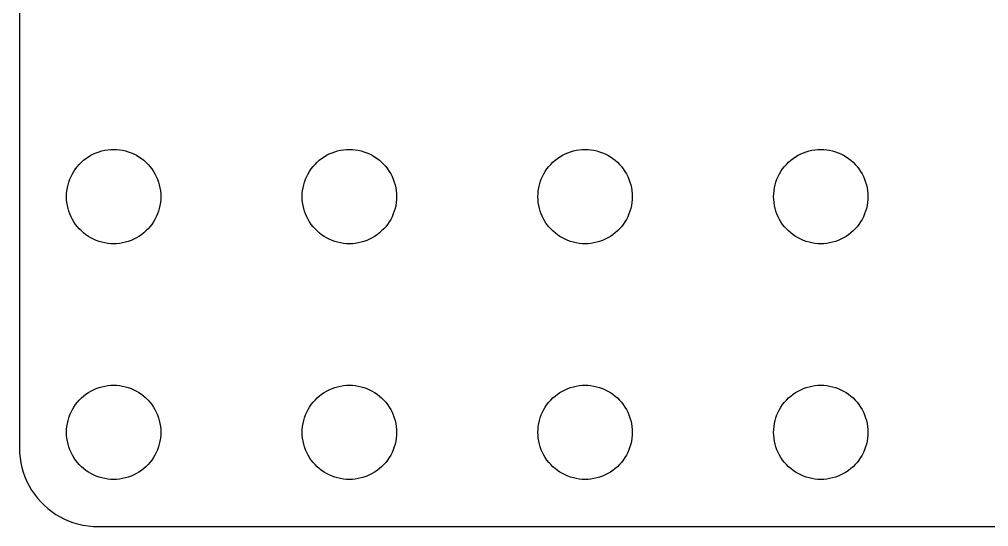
# Model space of a CAD drawing. Header units: metres. Extents: x -66 to 66, y -36 to 36.
# Drawn here: x -66 to -4.3, y -36 to -3.7 of the extents above; entities that cross this region are included whole.
import ezdxf

# ---------------------------------------------------------------- set-up
doc = ezdxf.new("R2010")
doc.units = ezdxf.units.M

msp = doc.modelspace()

# ---------------------------------------------------------------- linework, layer by layer
for p, q in [((-66, 31), (-66, -31)), ((-61.4453, -12.3711), (-61.2773, -12.2855)), ((-61.2773, -12.2855), (-61.1044, -12.2107)), ((-61.1044, -12.2107), (-60.927, -12.1468)), ((-60.927, -12.1468), (-60.7461, -12.0942)), ((-60.7461, -12.0942), (-60.5621, -12.0531)), ((-60.5621, -12.0531), (-60.376, -12.0237)), ((-60.376, -12.0237), (-60.1884, -12.0059)), ((-60.1884, -12.0059), (-60, -12)), ((-60, -12), (-59.8116, -12.0059)), ((-59.8116, -12.0059), (-59.624, -12.0237)), ((-59.624, -12.0237), (-59.4379, -12.0531)), ((-59.4379, -12.0531), (-59.2539, -12.0942)), ((-59.2539, -12.0942), (-59.0729, -12.1468)), ((-59.0729, -12.1468), (-58.8956, -12.2107)), ((-58.8956, -12.2107), (-58.7227, -12.2855)), ((-58.7227, -12.2855), (-58.5547, -12.3711)), ((-46.4453, -12.3711), (-46.2773, -12.2855)), ((-46.2773, -12.2855), (-46.1044, -12.2107)), ((-46.1044, -12.2107), (-45.927, -12.1468)), ((-45.927, -12.1468), (-45.7461, -12.0942)), ((-45.7461, -12.0942), (-45.5621, -12.0531)), ((-45.5621, -12.0531), (-45.376, -12.0237)), ((-45.376, -12.0237), (-45.1884, -12.0059)), ((-45.1884, -12.0059), (-45, -12)), ((-45, -12), (-44.8116, -12.0059)), ((-44.8116, -12.0059), (-44.624, -12.0237)), ((-44.624, -12.0237), (-44.4379, -12.0531)), ((-44.4379, -12.0531), (-44.2539, -12.0942)), ((-44.2539, -12.0942), (-44.0729, -12.1468)), ((-44.0729, -12.1468), (-43.8956, -12.2107)), ((-43.8956, -12.2107), (-43.7227, -12.2855)), ((-43.7227, -12.2855), (-43.5547, -12.3711)), ((-31.4453, -12.3711), (-31.2773, -12.2855)), ((-31.2773, -12.2855), (-31.1044, -12.2107)), ((-31.1044, -12.2107), (-30.927, -12.1468)), ((-30.927, -12.1468), (-30.7461, -12.0942)), ((-30.7461, -12.0942), (-30.5621, -12.0531)), ((-30.5621, -12.0531), (-30.376, -12.0237)), ((-30.376, -12.0237), (-30.1884, -12.0059)), ((-30.1884, -12.0059), (-30, -12)), ((-30, -12), (-29.8116, -12.0059)), ((-29.8116, -12.0059), (-29.624, -12.0237)), ((-29.624, -12.0237), (-29.4379, -12.0531)), ((-29.4379, -12.0531), (-29.2539, -12.0942)), ((-29.2539, -12.0942), (-29.0729, -12.1468)), ((-29.0729, -12.1468), (-28.8956, -12.2107)), ((-28.8956, -12.2107), (-28.7227, -12.2855)), ((-28.7227, -12.2855), (-28.5547, -12.3711)), ((-16.4453, -12.3711), (-16.2773, -12.2855)), ((-16.2773, -12.2855), (-16.1044, -12.2107)), ((-16.1044, -12.2107), (-15.927, -12.1468)), ((-15.927, -12.1468), (-15.7461, -12.0942)), ((-15.7461, -12.0942), (-15.5621, -12.0531)), ((-15.5621, -12.0531), (-15.376, -12.0237)), ((-15.376, -12.0237), (-15.1884, -12.0059)), ((-15.1884, -12.0059), (-15, -12)), ((-15, -12), (-14.8116, -12.0059)), ((-14.8116, -12.0059), (-14.624, -12.0237)), ((-14.624, -12.0237), (-14.4379, -12.0531)), ((-14.4379, -12.0531), (-14.2539, -12.0942)), ((-14.2539, -12.0942), (-14.0729, -12.1468)), ((-14.0729, -12.1468), (-13.8956, -12.2107)), ((-13.8956, -12.2107), (-13.7227, -12.2855)), ((-13.7227, -12.2855), (-13.5547, -12.3711)), ((-62.3115, -13.0877), (-62.1869, -12.9464)), ((-62.1869, -12.9464), (-62.0536, -12.8131)), ((-62.0536, -12.8131), (-61.9123, -12.6884)), ((-61.9123, -12.6884), (-61.7634, -12.5729)), ((-61.7634, -12.5729), (-61.6075, -12.467)), ((-61.6075, -12.467), (-61.4453, -12.3711)), ((-58.5547, -12.3711), (-58.3925, -12.467)), ((-58.3925, -12.467), (-58.2366, -12.5729)), ((-58.2366, -12.5729), (-58.0877, -12.6884)), ((-58.0877, -12.6884), (-57.9464, -12.8131)), ((-57.9464, -12.8131), (-57.8131, -12.9464)), ((-57.8131, -12.9464), (-57.6885, -13.0877)), ((-47.3115, -13.0877), (-47.1869, -12.9464)), ((-47.1869, -12.9464), (-47.0536, -12.8131)), ((-47.0536, -12.8131), (-46.9123, -12.6884)), ((-46.9123, -12.6884), (-46.7634, -12.5729)), ((-46.7634, -12.5729), (-46.6075, -12.467)), ((-46.6075, -12.467), (-46.4453, -12.3711)), ((-43.5547, -12.3711), (-43.3925, -12.467)), ((-43.3925, -12.467), (-43.2366, -12.5729)), ((-43.2366, -12.5729), (-43.0877, -12.6884)), ((-43.0877, -12.6884), (-42.9464, -12.8131)), ((-42.9464, -12.8131), (-42.8131, -12.9464)), ((-42.8131, -12.9464), (-42.6885, -13.0877)), ((-32.3115, -13.0877), (-32.1869, -12.9464)), ((-32.1869, -12.9464), (-32.0536, -12.8131)), ((-32.0536, -12.8131), (-31.9123, -12.6884)), ((-31.9123, -12.6884), (-31.7634, -12.5729)), ((-31.7634, -12.5729), (-31.6075, -12.467)), ((-31.6075, -12.467), (-31.4453, -12.3711)), ((-28.5547, -12.3711), (-28.3925, -12.467)), ((-28.3925, -12.467), (-28.2366, -12.5729)), ((-28.2366, -12.5729), (-28.0877, -12.6884)), ((-28.0877, -12.6884), (-27.9464, -12.8131)), ((-27.9464, -12.8131), (-27.8131, -12.9464)), ((-27.8131, -12.9464), (-27.6884, -13.0877)), ((-17.3115, -13.0877), (-17.1869, -12.9464)), ((-17.1869, -12.9464), (-17.0536, -12.8131)), ((-17.0536, -12.8131), (-16.9123, -12.6884)), ((-16.9123, -12.6884), (-16.7634, -12.5729)), ((-16.7634, -12.5729), (-16.6075, -12.467)), ((-16.6075, -12.467), (-16.4453, -12.3711)), ((-13.5547, -12.3711), (-13.3925, -12.467)), ((-13.3925, -12.467), (-13.2366, -12.5729)), ((-13.2366, -12.5729), (-13.0877, -12.6884)), ((-13.0877, -12.6884), (-12.9464, -12.8131)), ((-12.9464, -12.8131), (-12.8131, -12.9464)), ((-12.8131, -12.9464), (-12.6884, -13.0877)), ((-62.7145, -13.7227), (-62.6289, -13.5547)), ((-62.6289, -13.5547), (-62.533, -13.3925)), ((-62.533, -13.3925), (-62.427, -13.2366)), ((-62.427, -13.2366), (-62.3115, -13.0877)), ((-57.6885, -13.0877), (-57.5729, -13.2366)), ((-57.5729, -13.2366), (-57.467, -13.3925)), ((-57.467, -13.3925), (-57.3711, -13.5547)), ((-57.3711, -13.5547), (-57.2855, -13.7227)), ((-47.7145, -13.7227), (-47.6289, -13.5547)), ((-47.6289, -13.5547), (-47.533, -13.3925)), ((-47.533, -13.3925), (-47.427, -13.2366)), ((-47.427, -13.2366), (-47.3115, -13.0877)), ((-42.6885, -13.0877), (-42.5729, -13.2366)), ((-42.5729, -13.2366), (-42.467, -13.3925)), ((-42.467, -13.3925), (-42.3711, -13.5547)), ((-42.3711, -13.5547), (-42.2855, -13.7227)), ((-32.7145, -13.7227), (-32.6289, -13.5547)), ((-32.6289, -13.5547), (-32.533, -13.3925)), ((-32.533, -13.3925), (-32.427, -13.2366)), ((-32.427, -13.2366), (-32.3115, -13.0877)), ((-27.6884, -13.0877), (-27.5729, -13.2366)), ((-27.5729, -13.2366), (-27.467, -13.3925)), ((-27.467, -13.3925), (-27.3711, -13.5547)), ((-27.3711, -13.5547), (-27.2855, -13.7227)), ((-17.7145, -13.7227), (-17.6289, -13.5547)), ((-17.6289, -13.5547), (-17.533, -13.3925)), ((-17.533, -13.3925), (-17.427, -13.2366)), ((-17.427, -13.2366), (-17.3115, -13.0877)), ((-12.6884, -13.0877), (-12.5729, -13.2366)), ((-12.5729, -13.2366), (-12.467, -13.3925)), ((-12.467, -13.3925), (-12.3711, -13.5547)), ((-12.3711, -13.5547), (-12.2855, -13.7227)), ((-62.9057, -14.2539), (-62.8532, -14.0729)), ((-62.8532, -14.0729), (-62.7893, -13.8956)), ((-62.7893, -13.8956), (-62.7145, -13.7227)), ((-57.2855, -13.7227), (-57.2107, -13.8956)), ((-57.2107, -13.8956), (-57.1468, -14.0729)), ((-57.1468, -14.0729), (-57.0942, -14.2539)), ((-47.9057, -14.2539), (-47.8532, -14.0729)), ((-47.8532, -14.0729), (-47.7893, -13.8956)), ((-47.7893, -13.8956), (-47.7145, -13.7227)), ((-42.2855, -13.7227), (-42.2107, -13.8956)), ((-42.2107, -13.8956), (-42.1468, -14.0729)), ((-42.1468, -14.0729), (-42.0942, -14.2539)), ((-32.9057, -14.2539), (-32.8532, -14.0729)), ((-32.8532, -14.0729), (-32.7893, -13.8956)), ((-32.7893, -13.8956), (-32.7145, -13.7227)), ((-27.2855, -13.7227), (-27.2107, -13.8956)), ((-27.2107, -13.8956), (-27.1468, -14.0729)), ((-27.1468, -14.0729), (-27.0942, -14.2539)), ((-17.9057, -14.2539), (-17.8532, -14.0729)), ((-17.8532, -14.0729), (-17.7893, -13.8956)), ((-17.7893, -13.8956), (-17.7145, -13.7227)), ((-12.2855, -13.7227), (-12.2107, -13.8956)), ((-12.2107, -13.8956), (-12.1468, -14.0729)), ((-12.1468, -14.0729), (-12.0942, -14.2539)), ((-62.9941, -14.8116), (-62.9763, -14.624)), ((-62.9763, -14.624), (-62.9469, -14.4379)), ((-62.9469, -14.4379), (-62.9057, -14.2539)), ((-57.0942, -14.2539), (-57.0531, -14.4379)), ((-57.0531, -14.4379), (-57.0237, -14.624)), ((-57.0237, -14.624), (-57.0059, -14.8116)), ((-47.9941, -14.8116), (-47.9763, -14.624)), ((-47.9763, -14.624), (-47.9469, -14.4379)), ((-47.9469, -14.4379), (-47.9057, -14.2539)), ((-42.0942, -14.2539), (-42.0531, -14.4379)), ((-42.0531, -14.4379), (-42.0237, -14.624)), ((-42.0237, -14.624), (-42.0059, -14.8116)), ((-32.9941, -14.8116), (-32.9763, -14.624)), ((-32.9763, -14.624), (-32.9469, -14.4379)), ((-32.9469, -14.4379), (-32.9057, -14.2539)), ((-27.0942, -14.2539), (-27.0531, -14.4379)), ((-27.0531, -14.4379), (-27.0237, -14.624)), ((-27.0237, -14.624), (-27.0059, -14.8116)), ((-17.9941, -14.8116), (-17.9763, -14.624)), ((-17.9763, -14.624), (-17.9469, -14.4379)), ((-17.9469, -14.4379), (-17.9057, -14.2539)), ((-12.0942, -14.2539), (-12.0531, -14.4379)), ((-12.0531, -14.4379), (-12.0237, -14.624)), ((-12.0237, -14.624), (-12.0059, -14.8116)), ((-63, -15), (-62.9941, -14.8116)), ((-62.9941, -15.1884), (-63, -15)), ((-62.9763, -15.376), (-62.9941, -15.1884)), ((-62.9469, -15.5621), (-62.9763, -15.376)), ((-57.0237, -15.376), (-57.0531, -15.5621)), ((-57.0059, -15.1884), (-57.0237, -15.376)), ((-57.0059, -14.8116), (-57, -15)), ((-57, -15), (-57.0059, -15.1884)), ((-48, -15), (-47.9941, -14.8116)), ((-47.9941, -15.1884), (-48, -15)), ((-47.9763, -15.376), (-47.9941, -15.1884)), ((-47.9469, -15.5621), (-47.9763, -15.376)), ((-42.0237, -15.376), (-42.0531, -15.5621)), ((-42.0059, -15.1884), (-42.0237, -15.376)), ((-42.0059, -14.8116), (-42, -15)), ((-42, -15), (-42.0059, -15.1884)), ((-33, -15), (-32.9941, -14.8116)), ((-32.9941, -15.1884), (-33, -15)), ((-32.9763, -15.376), (-32.9941, -15.1884)), ((-32.9469, -15.5621), (-32.9763, -15.376)), ((-27.0237, -15.376), (-27.0531, -15.5621)), ((-27.0059, -15.1884), (-27.0237, -15.376)), ((-27.0059, -14.8116), (-27, -15)), ((-27, -15), (-27.0059, -15.1884)), ((-18, -15), (-17.9941, -14.8116)), ((-17.9941, -15.1884), (-18, -15)), ((-17.9763, -15.376), (-17.9941, -15.1884)), ((-17.9469, -15.5621), (-17.9763, -15.376)), ((-12.0237, -15.376), (-12.0531, -15.5621)), ((-12.0059, -15.1884), (-12.0237, -15.376)), ((-12.0059, -14.8116), (-12, -15)), ((-12, -15), (-12.0059, -15.1884)), ((-62.9057, -15.7461), (-62.9469, -15.5621)), ((-62.8532, -15.927), (-62.9057, -15.7461)), ((-62.7893, -16.1044), (-62.8532, -15.927)), ((-57.1468, -15.927), (-57.2107, -16.1044)), ((-57.0942, -15.7461), (-57.1468, -15.927)), ((-57.0531, -15.5621), (-57.0942, -15.7461)), ((-47.9057, -15.7461), (-47.9469, -15.5621)), ((-47.8532, -15.927), (-47.9057, -15.7461)), ((-47.7893, -16.1044), (-47.8532, -15.927)), ((-42.1468, -15.927), (-42.2107, -16.1044)), ((-42.0942, -15.7461), (-42.1468, -15.927)), ((-42.0531, -15.5621), (-42.0942, -15.7461)), ((-32.9057, -15.7461), (-32.9469, -15.5621)), ((-32.8532, -15.927), (-32.9057, -15.7461)), ((-32.7893, -16.1044), (-32.8532, -15.927)), ((-27.1468, -15.927), (-27.2107, -16.1044)), ((-27.0942, -15.7461), (-27.1468, -15.927)), ((-27.0531, -15.5621), (-27.0942, -15.7461)), ((-17.9057, -15.7461), (-17.9469, -15.5621)), ((-17.8532, -15.927), (-17.9057, -15.7461)), ((-17.7893, -16.1044), (-17.8532, -15.927)), ((-12.1468, -15.927), (-12.2107, -16.1044)), ((-12.0942, -15.7461), (-12.1468, -15.927)), ((-12.0531, -15.5621), (-12.0942, -15.7461)), ((-62.7145, -16.2773), (-62.7893, -16.1044)), ((-62.6289, -16.4453), (-62.7145, -16.2773)), ((-62.533, -16.6075), (-62.6289, -16.4453)), ((-62.427, -16.7634), (-62.533, -16.6075)), ((-57.467, -16.6075), (-57.5729, -16.7634)), ((-57.3711, -16.4453), (-57.467, -16.6075)), ((-57.2855, -16.2773), (-57.3711, -16.4453)), ((-57.2107, -16.1044), (-57.2855, -16.2773)), ((-47.7145, -16.2773), (-47.7893, -16.1044)), ((-47.6289, -16.4453), (-47.7145, -16.2773)), ((-47.533, -16.6075), (-47.6289, -16.4453)), ((-47.427, -16.7634), (-47.533, -16.6075)), ((-42.467, -16.6075), (-42.5729, -16.7634)), ((-42.3711, -16.4453), (-42.467, -16.6075)), ((-42.2855, -16.2773), (-42.3711, -16.4453)), ((-42.2107, -16.1044), (-42.2855, -16.2773)), ((-32.7145, -16.2773), (-32.7893, -16.1044)), ((-32.6289, -16.4453), (-32.7145, -16.2773)), ((-32.533, -16.6075), (-32.6289, -16.4453)), ((-32.427, -16.7634), (-32.533, -16.6075)), ((-27.467, -16.6075), (-27.5729, -16.7634)), ((-27.3711, -16.4453), (-27.467, -16.6075)), ((-27.2855, -16.2773), (-27.3711, -16.4453)), ((-27.2107, -16.1044), (-27.2855, -16.2773)), ((-17.7145, -16.2773), (-17.7893, -16.1044)), ((-17.6289, -16.4453), (-17.7145, -16.2773)), ((-17.533, -16.6075), (-17.6289, -16.4453)), ((-17.427, -16.7634), (-17.533, -16.6075)), ((-12.467, -16.6075), (-12.5729, -16.7634)), ((-12.3711, -16.4453), (-12.467, -16.6075)), ((-12.2855, -16.2773), (-12.3711, -16.4453)), ((-12.2107, -16.1044), (-12.2855, -16.2773)), ((-62.3115, -16.9123), (-62.427, -16.7634)), ((-62.1869, -17.0536), (-62.3115, -16.9123)), ((-62.0536, -17.1869), (-62.1869, -17.0536)), ((-61.9123, -17.3115), (-62.0536, -17.1869)), ((-57.9464, -17.1869), (-58.0877, -17.3115)), ((-57.8131, -17.0536), (-57.9464, -17.1869)), ((-57.6885, -16.9123), (-57.8131, -17.0536)), ((-57.5729, -16.7634), (-57.6885, -16.9123)), ((-47.3115, -16.9123), (-47.427, -16.7634)), ((-47.1869, -17.0536), (-47.3115, -16.9123)), ((-47.0536, -17.1869), (-47.1869, -17.0536)), ((-46.9123, -17.3115), (-47.0536, -17.1869)), ((-42.9464, -17.1869), (-43.0877, -17.3115)), ((-42.8131, -17.0536), (-42.9464, -17.1869)), ((-42.6885, -16.9123), (-42.8131, -17.0536)), ((-42.5729, -16.7634), (-42.6885, -16.9123)), ((-32.3115, -16.9123), (-32.427, -16.7634)), ((-32.1869, -17.0536), (-32.3115, -16.9123)), ((-32.0536, -17.1869), (-32.1869, -17.0536)), ((-31.9123, -17.3115), (-32.0536, -17.1869)), ((-27.9464, -17.1869), (-28.0877, -17.3115)), ((-27.8131, -17.0536), (-27.9464, -17.1869)), ((-27.6884, -16.9123), (-27.8131, -17.0536)), ((-27.5729, -16.7634), (-27.6884, -16.9123)), ((-17.3115, -16.9123), (-17.427, -16.7634)), ((-17.1869, -17.0536), (-17.3115, -16.9123)), ((-17.0536, -17.1869), (-17.1869, -17.0536)), ((-16.9123, -17.3115), (-17.0536, -17.1869)), ((-12.9464, -17.1869), (-13.0877, -17.3115)), ((-12.8131, -17.0536), (-12.9464, -17.1869)), ((-12.6884, -16.9123), (-12.8131, -17.0536)), ((-12.5729, -16.7634), (-12.6884, -16.9123)), ((-61.7634, -17.427), (-61.9123, -17.3115)), ((-61.6075, -17.533), (-61.7634, -17.427)), ((-61.4453, -17.6289), (-61.6075, -17.533)), ((-61.2773, -17.7145), (-61.4453, -17.6289)), ((-61.1044, -17.7893), (-61.2773, -17.7145)), ((-60.927, -17.8532), (-61.1044, -17.7893)), ((-60.7461, -17.9057), (-60.927, -17.8532)), ((-59.0729, -17.8532), (-59.2539, -17.9057)), ((-58.8956, -17.7893), (-59.0729, -17.8532)), ((-58.7227, -17.7145), (-58.8956, -17.7893)), ((-58.5547, -17.6289), (-58.7227, -17.7145)), ((-58.3925, -17.533), (-58.5547, -17.6289)), ((-58.2366, -17.427), (-58.3925, -17.533)), ((-58.0877, -17.3115), (-58.2366, -17.427)), ((-46.7634, -17.427), (-46.9123, -17.3115)), ((-46.6075, -17.533), (-46.7634, -17.427)), ((-46.4453, -17.6289), (-46.6075, -17.533)), ((-46.2773, -17.7145), (-46.4453, -17.6289)), ((-46.1044, -17.7893), (-46.2773, -17.7145)), ((-45.927, -17.8532), (-46.1044, -17.7893)), ((-45.7461, -17.9057), (-45.927, -17.8532)), ((-44.0729, -17.8532), (-44.2539, -17.9057)), ((-43.8956, -17.7893), (-44.0729, -17.8532)), ((-43.7227, -17.7145), (-43.8956, -17.7893)), ((-43.5547, -17.6289), (-43.7227, -17.7145)), ((-43.3925, -17.533), (-43.5547, -17.6289)), ((-43.2366, -17.427), (-43.3925, -17.533)), ((-43.0877, -17.3115), (-43.2366, -17.427)), ((-31.7634, -17.427), (-31.9123, -17.3115)), ((-31.6075, -17.533), (-31.7634, -17.427)), ((-31.4453, -17.6289), (-31.6075, -17.533)), ((-31.2773, -17.7145), (-31.4453, -17.6289)), ((-31.1044, -17.7893), (-31.2773, -17.7145)), ((-30.927, -17.8532), (-31.1044, -17.7893)), ((-30.7461, -17.9057), (-30.927, -17.8532)), ((-29.0729, -17.8532), (-29.2539, -17.9057)), ((-28.8956, -17.7893), (-29.0729, -17.8532)), ((-28.7227, -17.7145), (-28.8956, -17.7893)), ((-28.5547, -17.6289), (-28.7227, -17.7145)), ((-28.3925, -17.533), (-28.5547, -17.6289)), ((-28.2366, -17.427), (-28.3925, -17.533)), ((-28.0877, -17.3115), (-28.2366, -17.427)), ((-16.7634, -17.427), (-16.9123, -17.3115)), ((-16.6075, -17.533), (-16.7634, -17.427)), ((-16.4453, -17.6289), (-16.6075, -17.533)), ((-16.2773, -17.7145), (-16.4453, -17.6289)), ((-16.1044, -17.7893), (-16.2773, -17.7145)), ((-15.927, -17.8532), (-16.1044, -17.7893)), ((-15.7461, -17.9057), (-15.927, -17.8532)), ((-14.0729, -17.8532), (-14.2539, -17.9057)), ((-13.8956, -17.7893), (-14.0729, -17.8532)), ((-13.7227, -17.7145), (-13.8956, -17.7893)), ((-13.5547, -17.6289), (-13.7227, -17.7145)), ((-13.3925, -17.533), (-13.5547, -17.6289)), ((-13.2366, -17.427), (-13.3925, -17.533)), ((-13.0877, -17.3115), (-13.2366, -17.427)), ((-60.5621, -17.9469), (-60.7461, -17.9057)), ((-60.376, -17.9763), (-60.5621, -17.9469)), ((-60.1884, -17.9941), (-60.376, -17.9763)), ((-60, -18), (-60.1884, -17.9941)), ((-59.8116, -17.9941), (-60, -18)), ((-59.624, -17.9763), (-59.8116, -17.9941)), ((-59.4379, -17.9469), (-59.624, -17.9763)), ((-59.2539, -17.9057), (-59.4379, -17.9469)), ((-45.5621, -17.9469), (-45.7461, -17.9057)), ((-45.376, -17.9763), (-45.5621, -17.9469)), ((-45.1884, -17.9941), (-45.376, -17.9763)), ((-45, -18), (-45.1884, -17.9941)), ((-44.8116, -17.9941), (-45, -18)), ((-44.624, -17.9763), (-44.8116, -17.9941)), ((-44.4379, -17.9469), (-44.624, -17.9763)), ((-44.2539, -17.9057), (-44.4379, -17.9469)), ((-30.5621, -17.9469), (-30.7461, -17.9057)), ((-30.376, -17.9763), (-30.5621, -17.9469)), ((-30.1884, -17.9941), (-30.376, -17.9763)), ((-30, -18), (-30.1884, -17.9941)), ((-29.8116, -17.9941), (-30, -18)), ((-29.624, -17.9763), (-29.8116, -17.9941)), ((-29.4379, -17.9469), (-29.624, -17.9763)), ((-29.2539, -17.9057), (-29.4379, -17.9469)), ((-15.5621, -17.9469), (-15.7461, -17.9057)), ((-15.376, -17.9763), (-15.5621, -17.9469)), ((-15.1884, -17.9941), (-15.376, -17.9763)), ((-15, -18), (-15.1884, -17.9941)), ((-14.8116, -17.9941), (-15, -18)), ((-14.624, -17.9763), (-14.8116, -17.9941)), ((-14.4379, -17.9469), (-14.624, -17.9763)), ((-14.2539, -17.9057), (-14.4379, -17.9469)), ((-60.927, -27.1468), (-60.7461, -27.0942)), ((-60.7461, -27.0942), (-60.5621, -27.0531)), ((-60.5621, -27.0531), (-60.376, -27.0237)), ((-60.376, -27.0237), (-60.1884, -27.0059)), ((-60.1884, -27.0059), (-60, -27)), ((-60, -27), (-59.8116, -27.0059)), ((-59.8116, -27.0059), (-59.624, -27.0237)), ((-59.624, -27.0237), (-59.4379, -27.0531)), ((-59.4379, -27.0531), (-59.2539, -27.0942)), ((-59.2539, -27.0942), (-59.0729, -27.1468)), ((-45.927, -27.1468), (-45.7461, -27.0942)), ((-45.7461, -27.0942), (-45.5621, -27.0531)), ((-45.5621, -27.0531), (-45.376, -27.0237)), ((-45.376, -27.0237), (-45.1884, -27.0059)), ((-45.1884, -27.0059), (-45, -27)), ((-45, -27), (-44.8116, -27.0059)), ((-44.8116, -27.0059), (-44.624, -27.0237)), ((-44.624, -27.0237), (-44.4379, -27.0531)), ((-44.4379, -27.0531), (-44.2539, -27.0942)), ((-44.2539, -27.0942), (-44.0729, -27.1468)), ((-30.927, -27.1468), (-30.7461, -27.0942)), ((-30.7461, -27.0942), (-30.5621, -27.0531)), ((-30.5621, -27.0531), (-30.376, -27.0237)), ((-30.376, -27.0237), (-30.1884, -27.0059)), ((-30.1884, -27.0059), (-30, -27)), ((-30, -27), (-29.8116, -27.0059)), ((-29.8116, -27.0059), (-29.624, -27.0237)), ((-29.624, -27.0237), (-29.4379, -27.0531)), ((-29.4379, -27.0531), (-29.2539, -27.0942)), ((-29.2539, -27.0942), (-29.0729, -27.1468)), ((-15.927, -27.1468), (-15.7461, -27.0942)), ((-15.7461, -27.0942), (-15.5621, -27.0531)), ((-15.5621, -27.0531), (-15.376, -27.0237)), ((-15.376, -27.0237), (-15.1884, -27.0059)), ((-15.1884, -27.0059), (-15, -27)), ((-15, -27), (-14.8116, -27.0059)), ((-14.8116, -27.0059), (-14.624, -27.0237)), ((-14.624, -27.0237), (-14.4379, -27.0531)), ((-14.4379, -27.0531), (-14.2539, -27.0942)), ((-14.2539, -27.0942), (-14.0729, -27.1468)), ((-62.0536, -27.8131), (-61.9123, -27.6884)), ((-61.9123, -27.6884), (-61.7634, -27.5729)), ((-61.7634, -27.5729), (-61.6075, -27.467)), ((-61.6075, -27.467), (-61.4453, -27.3711)), ((-61.4453, -27.3711), (-61.2773, -27.2855)), ((-61.2773, -27.2855), (-61.1044, -27.2107)), ((-61.1044, -27.2107), (-60.927, -27.1468)), ((-59.0729, -27.1468), (-58.8956, -27.2107)), ((-58.8956, -27.2107), (-58.7227, -27.2855)), ((-58.7227, -27.2855), (-58.5547, -27.3711)), ((-58.5547, -27.3711), (-58.3925, -27.467)), ((-58.3925, -27.467), (-58.2366, -27.5729)), ((-58.2366, -27.5729), (-58.0877, -27.6884)), ((-58.0877, -27.6884), (-57.9464, -27.8131)), ((-47.0536, -27.8131), (-46.9123, -27.6884)), ((-46.9123, -27.6884), (-46.7634, -27.5729)), ((-46.7634, -27.5729), (-46.6075, -27.467)), ((-46.6075, -27.467), (-46.4453, -27.3711)), ((-46.4453, -27.3711), (-46.2773, -27.2855)), ((-46.2773, -27.2855), (-46.1044, -27.2107)), ((-46.1044, -27.2107), (-45.927, -27.1468)), ((-44.0729, -27.1468), (-43.8956, -27.2107)), ((-43.8956, -27.2107), (-43.7227, -27.2855)), ((-43.7227, -27.2855), (-43.5547, -27.3711)), ((-43.5547, -27.3711), (-43.3925, -27.467)), ((-43.3925, -27.467), (-43.2366, -27.5729)), ((-43.2366, -27.5729), (-43.0877, -27.6884)), ((-43.0877, -27.6884), (-42.9464, -27.8131)), ((-32.0536, -27.8131), (-31.9123, -27.6884)), ((-31.9123, -27.6884), (-31.7634, -27.5729)), ((-31.7634, -27.5729), (-31.6075, -27.467)), ((-31.6075, -27.467), (-31.4453, -27.3711)), ((-31.4453, -27.3711), (-31.2773, -27.2855)), ((-31.2773, -27.2855), (-31.1044, -27.2107)), ((-31.1044, -27.2107), (-30.927, -27.1468)), ((-29.0729, -27.1468), (-28.8956, -27.2107)), ((-28.8956, -27.2107), (-28.7227, -27.2855)), ((-28.7227, -27.2855), (-28.5547, -27.3711)), ((-28.5547, -27.3711), (-28.3925, -27.467)), ((-28.3925, -27.467), (-28.2366, -27.5729)), ((-28.2366, -27.5729), (-28.0877, -27.6884)), ((-28.0877, -27.6884), (-27.9464, -27.8131)), ((-17.0536, -27.8131), (-16.9123, -27.6884)), ((-16.9123, -27.6884), (-16.7634, -27.5729)), ((-16.7634, -27.5729), (-16.6075, -27.467)), ((-16.6075, -27.467), (-16.4453, -27.3711)), ((-16.4453, -27.3711), (-16.2773, -27.2855)), ((-16.2773, -27.2855), (-16.1044, -27.2107)), ((-16.1044, -27.2107), (-15.927, -27.1468)), ((-14.0729, -27.1468), (-13.8956, -27.2107)), ((-13.8956, -27.2107), (-13.7227, -27.2855)), ((-13.7227, -27.2855), (-13.5547, -27.3711)), ((-13.5547, -27.3711), (-13.3925, -27.467)), ((-13.3925, -27.467), (-13.2366, -27.5729)), ((-13.2366, -27.5729), (-13.0877, -27.6884)), ((-13.0877, -27.6884), (-12.9464, -27.8131)), ((-62.533, -28.3925), (-62.427, -28.2366)), ((-62.427, -28.2366), (-62.3115, -28.0877)), ((-62.3115, -28.0877), (-62.1869, -27.9464)), ((-62.1869, -27.9464), (-62.0536, -27.8131)), ((-57.9464, -27.8131), (-57.8131, -27.9464)), ((-57.8131, -27.9464), (-57.6885, -28.0877)), ((-57.6885, -28.0877), (-57.5729, -28.2366)), ((-57.5729, -28.2366), (-57.467, -28.3925)), ((-47.533, -28.3925), (-47.427, -28.2366)), ((-47.427, -28.2366), (-47.3115, -28.0877)), ((-47.3115, -28.0877), (-47.1869, -27.9464)), ((-47.1869, -27.9464), (-47.0536, -27.8131)), ((-42.9464, -27.8131), (-42.8131, -27.9464)), ((-42.8131, -27.9464), (-42.6885, -28.0877)), ((-42.6885, -28.0877), (-42.5729, -28.2366)), ((-42.5729, -28.2366), (-42.467, -28.3925)), ((-32.533, -28.3925), (-32.427, -28.2366)), ((-32.427, -28.2366), (-32.3115, -28.0877)), ((-32.3115, -28.0877), (-32.1869, -27.9464)), ((-32.1869, -27.9464), (-32.0536, -27.8131)), ((-27.9464, -27.8131), (-27.8131, -27.9464)), ((-27.8131, -27.9464), (-27.6884, -28.0877)), ((-27.6884, -28.0877), (-27.5729, -28.2366)), ((-27.5729, -28.2366), (-27.467, -28.3925)), ((-17.533, -28.3925), (-17.427, -28.2366)), ((-17.427, -28.2366), (-17.3115, -28.0877)), ((-17.3115, -28.0877), (-17.1869, -27.9464)), ((-17.1869, -27.9464), (-17.0536, -27.8131)), ((-12.9464, -27.8131), (-12.8131, -27.9464)), ((-12.8131, -27.9464), (-12.6884, -28.0877)), ((-12.6884, -28.0877), (-12.5729, -28.2366)), ((-12.5729, -28.2366), (-12.467, -28.3925)), ((-62.8532, -29.0729), (-62.7893, -28.8956)), ((-62.7893, -28.8956), (-62.7145, -28.7227)), ((-62.7145, -28.7227), (-62.6289, -28.5547)), ((-62.6289, -28.5547), (-62.533, -28.3925)), ((-57.467, -28.3925), (-57.3711, -28.5547)), ((-57.3711, -28.5547), (-57.2855, -28.7227)), ((-57.2855, -28.7227), (-57.2107, -28.8956)), ((-57.2107, -28.8956), (-57.1468, -29.0729)), ((-47.8532, -29.0729), (-47.7893, -28.8956)), ((-47.7893, -28.8956), (-47.7145, -28.7227)), ((-47.7145, -28.7227), (-47.6289, -28.5547)), ((-47.6289, -28.5547), (-47.533, -28.3925)), ((-42.467, -28.3925), (-42.3711, -28.5547)), ((-42.3711, -28.5547), (-42.2855, -28.7227)), ((-42.2855, -28.7227), (-42.2107, -28.8956)), ((-42.2107, -28.8956), (-42.1468, -29.0729)), ((-32.8532, -29.0729), (-32.7893, -28.8956)), ((-32.7893, -28.8956), (-32.7145, -28.7227)), ((-32.7145, -28.7227), (-32.6289, -28.5547)), ((-32.6289, -28.5547), (-32.533, -28.3925)), ((-27.467, -28.3925), (-27.3711, -28.5547)), ((-27.3711, -28.5547), (-27.2855, -28.7227)), ((-27.2855, -28.7227), (-27.2107, -28.8956)), ((-27.2107, -28.8956), (-27.1468, -29.0729)), ((-17.8532, -29.0729), (-17.7893, -28.8956)), ((-17.7893, -28.8956), (-17.7145, -28.7227)), ((-17.7145, -28.7227), (-17.6289, -28.5547)), ((-17.6289, -28.5547), (-17.533, -28.3925)), ((-12.467, -28.3925), (-12.3711, -28.5547)), ((-12.3711, -28.5547), (-12.2855, -28.7227)), ((-12.2855, -28.7227), (-12.2107, -28.8956)), ((-12.2107, -28.8956), (-12.1468, -29.0729)), ((-62.9763, -29.624), (-62.9469, -29.4379)), ((-62.9469, -29.4379), (-62.9057, -29.2539)), ((-62.9057, -29.2539), (-62.8532, -29.0729)), ((-57.1468, -29.0729), (-57.0942, -29.2539)), ((-57.0942, -29.2539), (-57.0531, -29.4379)), ((-57.0531, -29.4379), (-57.0237, -29.624)), ((-47.9763, -29.624), (-47.9469, -29.4379)), ((-47.9469, -29.4379), (-47.9057, -29.2539)), ((-47.9057, -29.2539), (-47.8532, -29.0729)), ((-42.1468, -29.0729), (-42.0942, -29.2539)), ((-42.0942, -29.2539), (-42.0531, -29.4379)), ((-42.0531, -29.4379), (-42.0237, -29.624)), ((-32.9763, -29.624), (-32.9469, -29.4379)), ((-32.9469, -29.4379), (-32.9057, -29.2539)), ((-32.9057, -29.2539), (-32.8532, -29.0729)), ((-27.1468, -29.0729), (-27.0942, -29.2539)), ((-27.0942, -29.2539), (-27.0531, -29.4379)), ((-27.0531, -29.4379), (-27.0237, -29.624)), ((-17.9763, -29.624), (-17.9469, -29.4379)), ((-17.9469, -29.4379), (-17.9057, -29.2539)), ((-17.9057, -29.2539), (-17.8532, -29.0729)), ((-12.1468, -29.0729), (-12.0942, -29.2539)), ((-12.0942, -29.2539), (-12.0531, -29.4379)), ((-12.0531, -29.4379), (-12.0237, -29.624)), ((-63, -30), (-62.9941, -29.8116)), ((-62.9941, -30.1884), (-63, -30)), ((-62.9941, -29.8116), (-62.9763, -29.624)), ((-62.9763, -30.376), (-62.9941, -30.1884)), ((-57.0237, -29.624), (-57.0059, -29.8116)), ((-57.0059, -30.1884), (-57.0237, -30.376)), ((-57.0059, -29.8116), (-57, -30)), ((-57, -30), (-57.0059, -30.1884)), ((-48, -30), (-47.9941, -29.8116)), ((-47.9941, -30.1884), (-48, -30)), ((-47.9941, -29.8116), (-47.9763, -29.624)), ((-47.9763, -30.376), (-47.9941, -30.1884)), ((-42.0237, -29.624), (-42.0059, -29.8116)), ((-42.0059, -30.1884), (-42.0237, -30.376)), ((-42.0059, -29.8116), (-42, -30)), ((-42, -30), (-42.0059, -30.1884)), ((-33, -30), (-32.9941, -29.8116)), ((-32.9941, -30.1884), (-33, -30)), ((-32.9941, -29.8116), (-32.9763, -29.624)), ((-32.9763, -30.376), (-32.9941, -30.1884)), ((-27.0237, -29.624), (-27.0059, -29.8116)), ((-27.0059, -30.1884), (-27.0237, -30.376)), ((-27.0059, -29.8116), (-27, -30)), ((-27, -30), (-27.0059, -30.1884)), ((-18, -30), (-17.9941, -29.8116)), ((-17.9941, -30.1884), (-18, -30)), ((-17.9941, -29.8116), (-17.9763, -29.624)), ((-17.9763, -30.376), (-17.9941, -30.1884)), ((-12.0237, -29.624), (-12.0059, -29.8116)), ((-12.0059, -30.1884), (-12.0237, -30.376)), ((-12.0059, -29.8116), (-12, -30)), ((-12, -30), (-12.0059, -30.1884)), ((-62.9469, -30.5621), (-62.9763, -30.376)), ((-62.9057, -30.7461), (-62.9469, -30.5621)), ((-62.8532, -30.927), (-62.9057, -30.7461)), ((-57.0942, -30.7461), (-57.1468, -30.927)), ((-57.0531, -30.5621), (-57.0942, -30.7461)), ((-57.0237, -30.376), (-57.0531, -30.5621)), ((-47.9469, -30.5621), (-47.9763, -30.376)), ((-47.9057, -30.7461), (-47.9469, -30.5621)), ((-47.8532, -30.927), (-47.9057, -30.7461)), ((-42.0942, -30.7461), (-42.1468, -30.927)), ((-42.0531, -30.5621), (-42.0942, -30.7461)), ((-42.0237, -30.376), (-42.0531, -30.5621)), ((-32.9469, -30.5621), (-32.9763, -30.376)), ((-32.9057, -30.7461), (-32.9469, -30.5621)), ((-32.8532, -30.927), (-32.9057, -30.7461)), ((-27.0942, -30.7461), (-27.1468, -30.927)), ((-27.0531, -30.5621), (-27.0942, -30.7461)), ((-27.0237, -30.376), (-27.0531, -30.5621)), ((-17.9469, -30.5621), (-17.9763, -30.376)), ((-17.9057, -30.7461), (-17.9469, -30.5621)), ((-17.8532, -30.927), (-17.9057, -30.7461)), ((-12.0942, -30.7461), (-12.1468, -30.927)), ((-12.0531, -30.5621), (-12.0942, -30.7461)), ((-12.0237, -30.376), (-12.0531, -30.5621)), ((-66, -31), (-65.9901, -31.3139)), ((-65.9901, -31.3139), (-65.9606, -31.6267)), ((-62.7893, -31.1044), (-62.8532, -30.927)), ((-62.7145, -31.2773), (-62.7893, -31.1044)), ((-62.6289, -31.4453), (-62.7145, -31.2773)), ((-62.533, -31.6075), (-62.6289, -31.4453)), ((-57.3711, -31.4453), (-57.467, -31.6075)), ((-57.2855, -31.2773), (-57.3711, -31.4453)), ((-57.2107, -31.1044), (-57.2855, -31.2773)), ((-57.1468, -30.927), (-57.2107, -31.1044)), ((-47.7893, -31.1044), (-47.8532, -30.927)), ((-47.7145, -31.2773), (-47.7893, -31.1044)), ((-47.6289, -31.4453), (-47.7145, -31.2773)), ((-47.533, -31.6075), (-47.6289, -31.4453)), ((-42.3711, -31.4453), (-42.467, -31.6075)), ((-42.2855, -31.2773), (-42.3711, -31.4453)), ((-42.2107, -31.1044), (-42.2855, -31.2773)), ((-42.1468, -30.927), (-42.2107, -31.1044)), ((-32.7893, -31.1044), (-32.8532, -30.927)), ((-32.7145, -31.2773), (-32.7893, -31.1044)), ((-32.6289, -31.4453), (-32.7145, -31.2773)), ((-32.533, -31.6075), (-32.6289, -31.4453)), ((-27.3711, -31.4453), (-27.467, -31.6075)), ((-27.2855, -31.2773), (-27.3711, -31.4453)), ((-27.2107, -31.1044), (-27.2855, -31.2773)), ((-27.1468, -30.927), (-27.2107, -31.1044)), ((-17.7893, -31.1044), (-17.8532, -30.927)), ((-17.7145, -31.2773), (-17.7893, -31.1044)), ((-17.6289, -31.4453), (-17.7145, -31.2773)), ((-17.533, -31.6075), (-17.6289, -31.4453)), ((-12.3711, -31.4453), (-12.467, -31.6075)), ((-12.2855, -31.2773), (-12.3711, -31.4453)), ((-12.2107, -31.1044), (-12.2855, -31.2773)), ((-12.1468, -30.927), (-12.2107, -31.1044)), ((-65.9606, -31.6267), (-65.9114, -31.9369)), ((-65.9114, -31.9369), (-65.8429, -32.2435)), ((-62.427, -31.7634), (-62.533, -31.6075)), ((-62.3115, -31.9123), (-62.427, -31.7634)), ((-62.1869, -32.0536), (-62.3115, -31.9123)), ((-62.0536, -32.1869), (-62.1869, -32.0536)), ((-57.8131, -32.0536), (-57.9464, -32.1869)), ((-57.6885, -31.9123), (-57.8131, -32.0536)), ((-57.5729, -31.7634), (-57.6885, -31.9123)), ((-57.467, -31.6075), (-57.5729, -31.7634)), ((-47.427, -31.7634), (-47.533, -31.6075)), ((-47.3115, -31.9123), (-47.427, -31.7634)), ((-47.1869, -32.0536), (-47.3115, -31.9123)), ((-47.0536, -32.1869), (-47.1869, -32.0536)), ((-42.8131, -32.0536), (-42.9464, -32.1869)), ((-42.6885, -31.9123), (-42.8131, -32.0536)), ((-42.5729, -31.7634), (-42.6885, -31.9123)), ((-42.467, -31.6075), (-42.5729, -31.7634)), ((-32.427, -31.7634), (-32.533, -31.6075)), ((-32.3115, -31.9123), (-32.427, -31.7634)), ((-32.1869, -32.0536), (-32.3115, -31.9123)), ((-32.0536, -32.1869), (-32.1869, -32.0536)), ((-27.8131, -32.0536), (-27.9464, -32.1869)), ((-27.6884, -31.9123), (-27.8131, -32.0536)), ((-27.5729, -31.7634), (-27.6884, -31.9123)), ((-27.467, -31.6075), (-27.5729, -31.7634)), ((-17.427, -31.7634), (-17.533, -31.6075)), ((-17.3115, -31.9123), (-17.427, -31.7634)), ((-17.1869, -32.0536), (-17.3115, -31.9123)), ((-17.0536, -32.1869), (-17.1869, -32.0536)), ((-12.8131, -32.0536), (-12.9464, -32.1869)), ((-12.6884, -31.9123), (-12.8131, -32.0536)), ((-12.5729, -31.7634), (-12.6884, -31.9123)), ((-12.467, -31.6075), (-12.5729, -31.7634)), ((-65.8429, -32.2435), (-65.7553, -32.5451)), ((-65.7553, -32.5451), (-65.6489, -32.8406)), ((-61.9123, -32.3115), (-62.0536, -32.1869)), ((-61.7634, -32.427), (-61.9123, -32.3115)), ((-61.6075, -32.533), (-61.7634, -32.427)), ((-61.4453, -32.6289), (-61.6075, -32.533)), ((-61.2773, -32.7145), (-61.4453, -32.6289)), ((-58.5547, -32.6289), (-58.7227, -32.7145)), ((-58.3925, -32.533), (-58.5547, -32.6289)), ((-58.2366, -32.427), (-58.3925, -32.533)), ((-58.0877, -32.3115), (-58.2366, -32.427)), ((-57.9464, -32.1869), (-58.0877, -32.3115)), ((-46.9123, -32.3115), (-47.0536, -32.1869)), ((-46.7634, -32.427), (-46.9123, -32.3115)), ((-46.6075, -32.533), (-46.7634, -32.427)), ((-46.4453, -32.6289), (-46.6075, -32.533)), ((-46.2773, -32.7145), (-46.4453, -32.6289)), ((-43.5547, -32.6289), (-43.7227, -32.7145)), ((-43.3925, -32.533), (-43.5547, -32.6289)), ((-43.2366, -32.427), (-43.3925, -32.533)), ((-43.0877, -32.3115), (-43.2366, -32.427)), ((-42.9464, -32.1869), (-43.0877, -32.3115)), ((-31.9123, -32.3115), (-32.0536, -32.1869)), ((-31.7634, -32.427), (-31.9123, -32.3115)), ((-31.6075, -32.533), (-31.7634, -32.427)), ((-31.4453, -32.6289), (-31.6075, -32.533)), ((-31.2773, -32.7145), (-31.4453, -32.6289)), ((-28.5547, -32.6289), (-28.7227, -32.7145)), ((-28.3925, -32.533), (-28.5547, -32.6289)), ((-28.2366, -32.427), (-28.3925, -32.533)), ((-28.0877, -32.3115), (-28.2366, -32.427)), ((-27.9464, -32.1869), (-28.0877, -32.3115)), ((-16.9123, -32.3115), (-17.0536, -32.1869)), ((-16.7634, -32.427), (-16.9123, -32.3115)), ((-16.6075, -32.533), (-16.7634, -32.427)), ((-16.4453, -32.6289), (-16.6075, -32.533)), ((-16.2773, -32.7145), (-16.4453, -32.6289)), ((-13.5547, -32.6289), (-13.7227, -32.7145)), ((-13.3925, -32.533), (-13.5547, -32.6289)), ((-13.2366, -32.427), (-13.3925, -32.533)), ((-13.0877, -32.3115), (-13.2366, -32.427)), ((-12.9464, -32.1869), (-13.0877, -32.3115)), ((-65.6489, -32.8406), (-65.5241, -33.1289)), ((-65.5241, -33.1289), (-65.3815, -33.4088)), ((-61.1044, -32.7893), (-61.2773, -32.7145)), ((-60.927, -32.8532), (-61.1044, -32.7893)), ((-60.7461, -32.9057), (-60.927, -32.8532)), ((-60.5621, -32.9469), (-60.7461, -32.9057)), ((-60.376, -32.9763), (-60.5621, -32.9469)), ((-60.1884, -32.9941), (-60.376, -32.9763)), ((-60, -33), (-60.1884, -32.9941)), ((-59.8116, -32.9941), (-60, -33)), ((-59.624, -32.9763), (-59.8116, -32.9941)), ((-59.4379, -32.9469), (-59.624, -32.9763)), ((-59.2539, -32.9057), (-59.4379, -32.9469)), ((-59.0729, -32.8532), (-59.2539, -32.9057)), ((-58.8956, -32.7893), (-59.0729, -32.8532)), ((-58.7227, -32.7145), (-58.8956, -32.7893)), ((-46.1044, -32.7893), (-46.2773, -32.7145)), ((-45.927, -32.8532), (-46.1044, -32.7893)), ((-45.7461, -32.9057), (-45.927, -32.8532)), ((-45.5621, -32.9469), (-45.7461, -32.9057)), ((-45.376, -32.9763), (-45.5621, -32.9469)), ((-45.1884, -32.9941), (-45.376, -32.9763)), ((-45, -33), (-45.1884, -32.9941)), ((-44.8116, -32.9941), (-45, -33)), ((-44.624, -32.9763), (-44.8116, -32.9941)), ((-44.4379, -32.9469), (-44.624, -32.9763)), ((-44.2539, -32.9057), (-44.4379, -32.9469)), ((-44.0729, -32.8532), (-44.2539, -32.9057)), ((-43.8956, -32.7893), (-44.0729, -32.8532)), ((-43.7227, -32.7145), (-43.8956, -32.7893)), ((-31.1044, -32.7893), (-31.2773, -32.7145)), ((-30.927, -32.8532), (-31.1044, -32.7893)), ((-30.7461, -32.9057), (-30.927, -32.8532)), ((-30.5621, -32.9469), (-30.7461, -32.9057)), ((-30.376, -32.9763), (-30.5621, -32.9469)), ((-30.1884, -32.9941), (-30.376, -32.9763)), ((-30, -33), (-30.1884, -32.9941)), ((-29.8116, -32.9941), (-30, -33)), ((-29.624, -32.9763), (-29.8116, -32.9941)), ((-29.4379, -32.9469), (-29.624, -32.9763)), ((-29.2539, -32.9057), (-29.4379, -32.9469)), ((-29.0729, -32.8532), (-29.2539, -32.9057)), ((-28.8956, -32.7893), (-29.0729, -32.8532)), ((-28.7227, -32.7145), (-28.8956, -32.7893)), ((-16.1044, -32.7893), (-16.2773, -32.7145)), ((-15.927, -32.8532), (-16.1044, -32.7893)), ((-15.7461, -32.9057), (-15.927, -32.8532)), ((-15.5621, -32.9469), (-15.7461, -32.9057)), ((-15.376, -32.9763), (-15.5621, -32.9469)), ((-15.1884, -32.9941), (-15.376, -32.9763)), ((-15, -33), (-15.1884, -32.9941)), ((-14.8116, -32.9941), (-15, -33)), ((-14.624, -32.9763), (-14.8116, -32.9941)), ((-14.4379, -32.9469), (-14.624, -32.9763)), ((-14.2539, -32.9057), (-14.4379, -32.9469)), ((-14.0729, -32.8532), (-14.2539, -32.9057)), ((-13.8956, -32.7893), (-14.0729, -32.8532)), ((-13.7227, -32.7145), (-13.8956, -32.7893)), ((-65.3815, -33.4088), (-65.2216, -33.6791)), ((-65.2216, -33.6791), (-65.0451, -33.9389)), ((-65.0451, -33.9389), (-64.8526, -34.1871)), ((-64.8526, -34.1871), (-64.6448, -34.4227)), ((-64.6448, -34.4227), (-64.4227, -34.6448)), ((-64.4227, -34.6448), (-64.1871, -34.8526)), ((-64.1871, -34.8526), (-63.9389, -35.0451)), ((-63.9389, -35.0451), (-63.6791, -35.2216)), ((-63.6791, -35.2216), (-63.4088, -35.3815)), ((-63.4088, -35.3815), (-63.1289, -35.5241)), ((-63.1289, -35.5241), (-62.8406, -35.6489)), ((-62.8406, -35.6489), (-62.5451, -35.7553)), ((-62.5451, -35.7553), (-62.2435, -35.8429)), ((-62.2435, -35.8429), (-61.9369, -35.9114)), ((-61.9369, -35.9114), (-61.6267, -35.9606)), ((-61.6267, -35.9606), (-61.3139, -35.9901)), ((-61.3139, -35.9901), (-61, -36)), ((-61, -36), (61, -36))]:
    msp.add_line(p, q)

doc.saveas('drawing.dxf')
